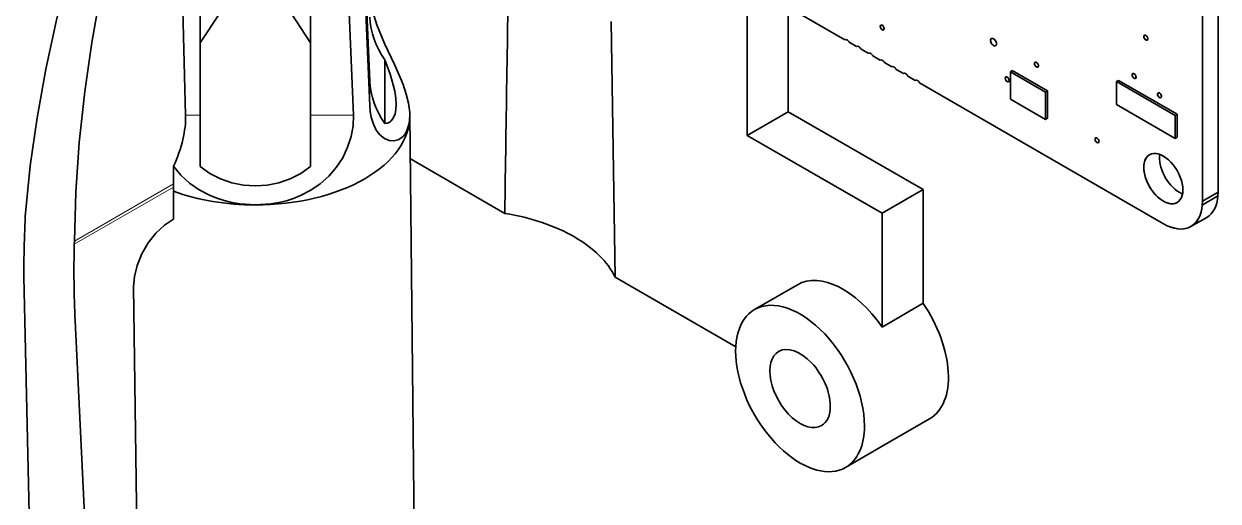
# Model space of a CAD drawing. Extents: x 284 to 1097, y 96 to 774.
# Drawn here: x 697.13 to 740.39, y 662.22 to 679.49 of the extents above; entities that cross this region are included whole.
import ezdxf

# ---------------------------------------------------------------- set-up
doc = ezdxf.new("R2010")
doc.units = 0

msp = doc.modelspace()

# ---------------------------------------------------------------- linework, layer by layer
at = {"color": 7, "lineweight": 35, "ltscale": 0.337195}
msp.add_line((709.661, 677.423), (709.07, 690.898), dxfattribs=at)
at = {"color": 7, "lineweight": 35, "ltscale": 0.351497}
msp.add_line((709.059, 690.575), (709.661, 676.528), dxfattribs=at)
at = {"color": 7, "lineweight": 35, "ltscale": 0.345399}
for p, q in [((703.518, 676.185), (703.518, 690.001)), ((707.518, 676.185), (707.518, 690.001))]:
    msp.add_line(p, q, dxfattribs=at)
at = {"color": 7, "lineweight": 35, "ltscale": 0.351964}
msp.add_line((708.5, 690.253), (709.067, 676.185), dxfattribs=at)
at = {"color": 7, "lineweight": 35, "ltscale": 0.334859}
msp.add_line((702.623, 689.575), (702.99, 676.185), dxfattribs=at)
at = {"color": 7, "lineweight": 35, "ltscale": 0.279117}
msp.add_line((723.335, 675.453), (723.335, 686.618), dxfattribs=at)
at = {"color": 7, "lineweight": 35, "ltscale": 0.236252}
msp.add_line((724.82, 676.311), (724.82, 685.761), dxfattribs=at)
at = {"color": 7, "lineweight": 35, "ltscale": 0.250812}
for p, q in [((739.821, 683.106), (739.821, 673.073)), ((739.821, 683.106), (739.821, 673.073)), ((740.39, 683.434), (740.39, 673.402))]:
    msp.add_line(p, q, dxfattribs=at)
at = {"color": 7, "lineweight": 35, "ltscale": 0.05921}
msp.add_line((726.871, 678.917), (724.82, 680.101), dxfattribs=at)
msp.add_line((726.871, 678.917), (724.82, 680.101), dxfattribs=at)
at = {"color": 7, "lineweight": 35, "ltscale": 0.032156}
for p, q in [((703.518, 678.8), (704.225, 679.875)), ((707.518, 678.8), (706.811, 679.875))]:
    msp.add_line(p, q, dxfattribs=at)
at = {"color": 7, "lineweight": 35, "ltscale": 0.231439}
msp.add_line((718.409, 679.581), (718.547, 670.324), dxfattribs=at)
at = {"color": 7, "lineweight": 35, "ltscale": 0.111729}
msp.add_line((703.518, 678.8), (703.518, 674.331), dxfattribs=at)
at = {"color": 7, "lineweight": 35, "ltscale": 0.000604319}
for p, q in [((726.962, 678.905), (726.941, 678.917)), ((726.962, 678.905), (726.941, 678.917)), ((727.386, 678.66), (727.365, 678.672)), ((727.386, 678.66), (727.365, 678.672)), ((727.81, 678.415), (727.789, 678.427)), ((727.81, 678.415), (727.789, 678.427)), ((728.234, 678.17), (728.214, 678.182)), ((728.234, 678.17), (728.214, 678.182)), ((728.659, 677.925), (728.638, 677.938)), ((728.659, 677.925), (728.638, 677.938)), ((729.083, 677.68), (729.062, 677.693)), ((729.083, 677.68), (729.062, 677.693)), ((729.507, 677.436), (729.486, 677.448)), ((729.507, 677.436), (729.486, 677.448))]:
    msp.add_line(p, q, dxfattribs=at)
at = {"color": 7, "lineweight": 35, "ltscale": 0.007643}
for p, q in [((727.296, 678.672), (727.031, 678.824)), ((727.296, 678.672), (727.031, 678.824)), ((727.72, 678.427), (727.455, 678.579)), ((727.72, 678.427), (727.455, 678.579)), ((729.417, 677.447), (729.152, 677.6)), ((729.417, 677.447), (729.152, 677.6))]:
    msp.add_line(p, q, dxfattribs=at)
at = {"color": 7, "lineweight": 35, "ltscale": 0.007642}
for p, q in [((728.144, 678.182), (727.88, 678.335)), ((728.144, 678.182), (727.88, 678.335)), ((728.568, 677.937), (728.304, 678.09)), ((728.568, 677.937), (728.304, 678.09)), ((728.993, 677.692), (728.728, 677.845)), ((728.993, 677.692), (728.728, 677.845))]:
    msp.add_line(p, q, dxfattribs=at)
at = {"color": 7, "lineweight": 35, "ltscale": 0.057736}
msp.add_line((710.209, 678.195), (710.209, 675.885), dxfattribs=at)
at = {"color": 7, "lineweight": 13, "ltscale": 0.02236}
msp.add_line((709.661, 677.423), (709.661, 676.528), dxfattribs=at)
at = {"color": 7, "lineweight": 35, "ltscale": 0.002041}
for p, q in [((732.864, 677.758), (732.934, 677.799)), ((738.833, 676.177), (738.904, 676.218)), ((738.833, 675.347), (738.904, 675.388))]:
    msp.add_line(p, q, dxfattribs=at)
at = {"color": 7, "lineweight": 35, "ltscale": 0.036676}
for p, q in [((734.134, 677.025), (732.864, 677.758)), ((732.864, 676.765), (734.134, 676.031))]:
    msp.add_line(p, q, dxfattribs=at)
at = {"color": 7, "lineweight": 35, "ltscale": 0.024838}
for p, q in [((732.864, 677.758), (732.864, 676.765)), ((734.134, 676.031), (734.134, 677.025)), ((734.205, 677.065), (734.205, 676.072))]:
    msp.add_line(p, q, dxfattribs=at)
at = {"color": 7, "lineweight": 35, "ltscale": 0.036678}
msp.add_line((732.934, 677.799), (734.205, 677.065), dxfattribs=at)
at = {"color": 7, "lineweight": 35, "ltscale": 0.002042}
for p, q in [((736.714, 677.401), (736.785, 677.442)), ((734.134, 677.025), (734.205, 677.065)), ((734.134, 676.031), (734.205, 676.072))]:
    msp.add_line(p, q, dxfattribs=at)
at = {"color": 7, "lineweight": 35, "ltscale": 0.061171}
msp.add_line((736.785, 677.442), (738.904, 676.218), dxfattribs=at)
at = {"color": 7, "lineweight": 35, "ltscale": 0.254894}
msp.add_line((738.406, 672.257), (729.577, 677.355), dxfattribs=at)
msp.add_line((738.406, 672.257), (729.577, 677.355), dxfattribs=at)
at = {"color": 7, "lineweight": 35, "ltscale": 0.061173}
for p, q in [((738.833, 676.177), (736.714, 677.401)), ((736.714, 676.571), (738.833, 675.347))]:
    msp.add_line(p, q, dxfattribs=at)
at = {"color": 7, "lineweight": 35, "ltscale": 0.020755}
for p, q in [((736.714, 677.401), (736.714, 676.571)), ((738.833, 675.347), (738.833, 676.177)), ((738.904, 676.218), (738.904, 675.388))]:
    msp.add_line(p, q, dxfattribs=at)
at = {"color": 7, "lineweight": 13, "ltscale": 0.013208}
msp.add_line((703.518, 676.185), (702.99, 676.185), dxfattribs=at)
at = {"color": 7, "lineweight": 35, "ltscale": 0.046356}
for p, q in [((703.518, 674.331), (703.518, 676.185)), ((707.518, 674.331), (707.518, 676.185))]:
    msp.add_line(p, q, dxfattribs=at)
at = {"color": 7, "lineweight": 13, "ltscale": 0.038728}
msp.add_line((707.518, 676.185), (709.067, 676.185), dxfattribs=at)
at = {"color": 7, "lineweight": 35, "ltscale": 0.002867}
msp.add_line((711.114, 676.286), (711.118, 676.171), dxfattribs=at)
at = {"color": 7, "lineweight": 35, "ltscale": 5.80637e-05}
msp.add_line((711.114, 676.286), (711.115, 676.284), dxfattribs=at)
at = {"color": 7, "lineweight": 35}
for p, q in [((711.118, 676.19), (711.398, 648.594)), ((697.141, 669.81), (697.655, 646.688)), ((701.378, 649.493), (701.109, 669.969)), ((698.988, 668.744), (700.129, 645.259))]:
    msp.add_line(p, q, dxfattribs=at)
at = {"color": 7, "lineweight": 35, "ltscale": 0.042866}
for p, q in [((724.82, 676.311), (723.335, 675.453)), ((729.702, 673.492), (728.217, 672.635))]:
    msp.add_line(p, q, dxfattribs=at)
at = {"color": 7, "lineweight": 35, "ltscale": 0.140921}
for p, q in [((724.82, 676.311), (729.702, 673.492)), ((728.217, 672.635), (723.335, 675.453))]:
    msp.add_line(p, q, dxfattribs=at)
at = {"color": 7, "lineweight": 35, "ltscale": 0.098705}
msp.add_line((711.134, 674.604), (714.553, 672.63), dxfattribs=at)
at = {"color": 7, "lineweight": 35, "ltscale": 0.015979}
msp.add_line((702.554, 673.697), (702.554, 674.336), dxfattribs=at)
at = {"color": 7, "lineweight": 13, "ltscale": 0.103736}
msp.add_line((702.553, 673.585), (698.959, 671.511), dxfattribs=at)
at = {"color": 7, "lineweight": 13, "ltscale": 0.103725}
msp.add_line((702.554, 673.697), (698.961, 671.622), dxfattribs=at)
at = {"color": 7, "lineweight": 35, "ltscale": 0.00388}
msp.add_line((702.548, 673.43), (702.553, 673.585), dxfattribs=at)
at = {"color": 7, "lineweight": 35, "ltscale": 0.002777}
msp.add_line((702.554, 673.697), (702.553, 673.585), dxfattribs=at)
at = {"color": 7, "lineweight": 35, "ltscale": 0.025242}
msp.add_line((702.557, 672.421), (702.548, 673.43), dxfattribs=at)
at = {"color": 7, "lineweight": 35, "ltscale": 0.102943}
msp.add_line((729.702, 673.492), (729.702, 669.375), dxfattribs=at)
at = {"color": 7, "lineweight": 35, "ltscale": 0.016432}
for p, q in [((739.815, 672.934), (740.384, 673.263)), ((739.821, 673.073), (740.39, 673.402))]:
    msp.add_line(p, q, dxfattribs=at)
at = {"color": 7, "lineweight": 35, "ltscale": 0.003483}
for p, q in [((740.39, 673.402), (740.384, 673.263)), ((739.821, 673.073), (739.815, 672.934)), ((739.821, 673.073), (739.815, 672.934))]:
    msp.add_line(p, q, dxfattribs=at)
at = {"color": 7, "lineweight": 35, "ltscale": 0.002713}
msp.add_line((697.185, 672.535), (697.192, 672.643), dxfattribs=at)
at = {"color": 7, "lineweight": 35, "ltscale": 0.001016}
msp.add_line((702.557, 672.421), (702.521, 672.402), dxfattribs=at)
at = {"color": 7, "lineweight": 35, "ltscale": 0.102945}
msp.add_line((728.217, 672.635), (728.217, 668.517), dxfattribs=at)
at = {"color": 7, "lineweight": 35, "ltscale": 0.016434}
msp.add_line((739.406, 672.158), (739.976, 672.486), dxfattribs=at)
at = {"color": 7, "lineweight": 35, "ltscale": 0.002782}
msp.add_line((698.959, 671.511), (698.961, 671.622), dxfattribs=at)
at = {"color": 7, "lineweight": 35, "ltscale": 0.126197}
msp.add_line((718.547, 670.324), (722.918, 667.8), dxfattribs=at)
at = {"color": 7, "lineweight": 35, "ltscale": 0.044906}
msp.add_line((725.153, 670.048), (723.597, 669.15), dxfattribs=at)
at = {"color": 7, "lineweight": 35, "ltscale": 0.042867}
msp.add_line((729.702, 669.375), (728.217, 668.517), dxfattribs=at)
at = {"color": 7, "lineweight": 35, "ltscale": 0.042864}
msp.add_line((728.453, 664.333), (729.938, 665.19), dxfattribs=at)
at = {"color": 7, "lineweight": 35, "ltscale": 0.04491}
msp.add_line((728.453, 664.333), (726.897, 663.435), dxfattribs=at)
at = {"color": 7, "lineweight": 35}
for points in [[(699.241, 683.127), (698.74, 681.342), (698.299, 679.572), (697.929, 677.854), (697.609, 676.086), (697.363, 674.347), (697.192, 672.643)], [(700.312, 682.509), (699.923, 680.659), (699.596, 678.823), (699.338, 677.04), (699.138, 675.203), (699.012, 673.395), (698.961, 671.622)], [(709.661, 680.627), (709.707, 680.223), (709.807, 679.802), (709.917, 679.461), (710.196, 678.78), (710.552, 678.015), (710.771, 677.529), (710.866, 677.293), (710.985, 676.95), (711.069, 676.621), (711.114, 676.286)], [(710.209, 678.195), (710.396, 677.665), (710.474, 677.413), (710.564, 677.054), (710.604, 676.803), (710.618, 676.572)], [(710.209, 675.885), (710.286, 675.893), (710.358, 675.921), (710.43, 675.974), (710.492, 676.048), (710.577, 676.239), (710.608, 676.396), (710.618, 676.572)], [(709.067, 676.185), (709.054, 675.806), (708.984, 675.415), (708.859, 675.025), (708.68, 674.647), (708.45, 674.291), (708.18, 673.977), (707.869, 673.701), (707.525, 673.466), (707.154, 673.274), (706.903, 673.173), (706.645, 673.091), (706.364, 673.023), (706.078, 672.975), (705.518, 672.938)], [(709.661, 676.528), (709.679, 676.314), (709.715, 676.111), (709.791, 675.863), (709.897, 675.648), (710.029, 675.474), (710.189, 675.342), (710.361, 675.269), (710.533, 675.255), (710.695, 675.298), (710.784, 675.349), (710.865, 675.417), (710.944, 675.513), (711.009, 675.627), (711.091, 675.879), (711.118, 676.171)], [(702.554, 674.336), (702.823, 674.012), (703.134, 673.726), (703.481, 673.483), (703.856, 673.285), (704.116, 673.18), (704.382, 673.094), (704.663, 673.025), (704.949, 672.976), (705.518, 672.938)], [(703.518, 674.331), (703.869, 674.079), (704.254, 673.881), (704.663, 673.74), (705.087, 673.655), (705.518, 673.627)], [(707.518, 674.331), (707.167, 674.079), (706.782, 673.881), (706.373, 673.74), (705.948, 673.655), (705.518, 673.627)], [(702.521, 672.402), (702.225, 672.206), (701.916, 671.916), (701.638, 671.563), (701.408, 671.166), (701.237, 670.745), (701.139, 670.347), (701.109, 669.969)]]:
    msp.add_lwpolyline(points, dxfattribs=at)
for centre, radius, start, end in [((11402.64, 515.602), 10689.241, 179.1030646, 179.1582798), ((733.579, 670.587), 36.446, 176.9365, 181.2216), ((735.941, 670.51), 36.995, 178.4496, 182.7356)]:
    msp.add_arc(centre, radius, start, end, dxfattribs=at)
for centre, major_axis, ratio, start_param, end_param in [((713.658, 679.849), (4, 0), 0.816497, 3.177373, 3.672766), ((728.224, 679.36), (0.05, -0.0866), 0.57735, 3.141593, 5.497787), ((728.224, 679.36), (0.05, -0.0866), 0.57735, 2.356194, 5.497787), ((728.224, 679.36), (0.05, -0.0866), 0.57735, 6.283185, 9.424778), ((728.224, 679.36), (0.05, -0.0866), 0.57735, 5.497787, 8.63938), ((728.224, 679.36), (0.05, -0.0866), 0.57735, 5.497787, 6.283185), ((726.951, 678.789), (0.075, -0.131), 0.57735, 2.454378, 3.201563), ((726.951, 678.789), (0.075, -0.131), 0.57735, 2.454378, 3.201563), ((726.951, 678.789), (0.075, -0.131), 0.57735, 1.510826, 2.258011), ((726.951, 678.789), (0.075, -0.131), 0.57735, 1.510826, 2.258011), ((732.255, 678.83), (0.075, -0.13), 0.57735, 3.141593, 5.497787), ((732.255, 678.83), (0.075, -0.13), 0.57735, 2.356194, 5.497787), ((732.255, 678.83), (0.075, -0.13), 0.57735, 0, 3.141593), ((732.255, 678.83), (0.075, -0.13), 0.57735, 5.497787, 8.63938), ((732.255, 678.83), (0.075, -0.13), 0.57735, 5.497787, 6.283185), ((737.77, 678.993), (0.05, -0.0866), 0.57735, 3.141593, 5.497787), ((737.77, 678.993), (0.05, -0.0866), 0.57735, 2.356194, 5.497787), ((737.77, 678.993), (0.05, -0.0866), 0.57735, 6.283185, 9.424778), ((737.77, 678.993), (0.05, -0.0866), 0.57735, 5.497787, 8.63938), ((737.77, 678.993), (0.05, -0.0866), 0.57735, 5.497787, 6.283185), ((727.375, 678.544), (0.075, -0.131), 0.57735, 2.454378, 3.201563), ((727.375, 678.544), (0.075, -0.131), 0.57735, 2.454378, 3.201563), ((727.375, 678.544), (0.075, -0.131), 0.57735, 1.510826, 2.258011), ((727.375, 678.544), (0.075, -0.131), 0.57735, 1.510826, 2.258011), ((727.8, 678.299), (0.075, -0.131), 0.57735, 2.454378, 3.201563), ((727.8, 678.299), (0.075, -0.131), 0.57735, 2.454378, 3.201563), ((727.8, 678.299), (0.075, -0.131), 0.57735, 1.510826, 2.258011), ((727.8, 678.299), (0.075, -0.131), 0.57735, 1.510826, 2.258011), ((728.224, 678.054), (0.075, -0.131), 0.57735, 2.454378, 3.201563), ((728.224, 678.054), (0.075, -0.131), 0.57735, 2.454378, 3.201563), ((728.224, 678.054), (0.075, -0.131), 0.57735, 1.510826, 2.258011), ((728.224, 678.054), (0.075, -0.131), 0.57735, 1.510826, 2.258011), ((728.648, 677.809), (0.075, -0.131), 0.57735, 2.454378, 3.201563), ((728.648, 677.809), (0.075, -0.131), 0.57735, 2.454378, 3.201563), ((728.648, 677.809), (0.075, -0.131), 0.57735, 1.510826, 2.258011), ((728.648, 677.809), (0.075, -0.131), 0.57735, 1.510826, 2.258011), ((733.81, 678.013), (0.05, -0.0866), 0.57735, 3.141593, 5.497787), ((733.81, 678.013), (0.05, -0.0866), 0.57735, 2.356194, 5.497787), ((733.81, 678.013), (0.05, -0.0866), 0.57735, 6.283185, 9.424778), ((733.81, 678.013), (0.05, -0.0866), 0.57735, 5.497787, 8.63938), ((733.81, 678.013), (0.05, -0.0866), 0.57735, 5.497787, 6.283185), ((713.658, 677.54), (4, 0), 0.816497, 3.177373, 3.672766), ((729.073, 677.564), (0.075, -0.131), 0.57735, 2.454378, 3.201563), ((729.073, 677.564), (0.075, -0.131), 0.57735, 2.454378, 3.201563), ((729.073, 677.564), (0.075, -0.131), 0.57735, 1.510826, 2.258011), ((729.073, 677.564), (0.075, -0.131), 0.57735, 1.510826, 2.258011), ((729.497, 677.319), (0.075, -0.131), 0.57735, 2.454378, 3.201563), ((729.497, 677.319), (0.075, -0.131), 0.57735, 2.454378, 3.201563), ((729.497, 677.319), (0.075, -0.131), 0.57735, 1.510826, 2.258011), ((729.497, 677.319), (0.075, -0.131), 0.57735, 1.510826, 2.258011), ((732.75, 677.482), (0.05, -0.0866), 0.57735, 3.141593, 5.497787), ((732.75, 677.482), (0.05, -0.0866), 0.57735, 2.356194, 5.497787), ((732.75, 677.482), (0.05, -0.0866), 0.57735, 6.283185, 9.424778), ((732.75, 677.482), (0.05, -0.0866), 0.57735, 5.497787, 8.63938), ((737.346, 677.605), (0.05, -0.0866), 0.57735, 3.141593, 5.497787), ((737.346, 677.605), (0.05, -0.0866), 0.57735, 2.356194, 5.497787), ((737.346, 677.605), (0.05, -0.0866), 0.57735, 6.283185, 9.424778), ((737.346, 677.605), (0.05, -0.0866), 0.57735, 5.497787, 8.63938), ((737.346, 677.605), (0.05, -0.0866), 0.57735, 5.497787, 6.283185), ((732.75, 677.482), (0.05, -0.0866), 0.57735, 5.497787, 6.283185), ((738.265, 676.911), (0.05, -0.0866), 0.57735, 3.141593, 5.497787), ((738.265, 676.911), (0.05, -0.0866), 0.57735, 2.356194, 5.497787), ((738.265, 676.911), (0.05, -0.0866), 0.57735, 0, 3.141593), ((738.265, 676.911), (0.05, -0.0866), 0.57735, 5.497787, 8.63938), ((738.265, 676.911), (0.05, -0.0866), 0.57735, 5.497787, 6.283185), ((698.987, 673.996), (3.502, 3.493), 0.555494, 5.305641, 5.800121), ((705.518, 676.171), (5.6, 0), 0.57735, 5.497787, 6.283185), ((705.518, 676.171), (-5.6, 0), 0.57735, 3.147452, 3.176329), ((705.518, 676.171), (-5.6, 0), 0.57735, 3.141593, 3.147452), ((733.881, 676.258), (0.05, -0.0866), 0.57735, 5.319048, 5.497787), ((733.881, 676.258), (0.05, -0.0866), 0.57735, 5.319048, 5.497787), ((733.881, 676.258), (0.05, -0.0866), 0.57735, 5.497787, 5.677356), ((733.881, 676.258), (0.05, -0.0866), 0.57735, 5.497787, 5.677356), ((736.002, 675.278), (0.05, -0.0866), 0.57735, 3.141593, 5.497787), ((736.002, 675.278), (0.05, -0.0866), 0.57735, 2.356194, 5.497787), ((736.002, 675.278), (0.05, -0.0866), 0.57735, 6.283185, 9.424778), ((736.002, 675.278), (0.05, -0.0866), 0.57735, 5.497787, 8.63938), ((736.002, 675.278), (0.05, -0.0866), 0.57735, 5.497787, 6.283185), ((738.406, 673.89), (0.5, -0.866), 0.57735, 2.356194, 5.497787), ((738.406, 673.89), (0.5, -0.866), 0.57735, 6.283185, 9.424778), ((738.406, 673.89), (0.5, -0.866), 0.57735, 3.141593, 5.497787), ((738.976, 674.218), (0.5, -0.866), 0.57735, 3.746422, 5.497787), ((738.406, 673.89), (0.5, -0.866), 0.57735, 5.497787, 8.63938), ((705.518, 676.171), (-5.6, 0), 0.57735, 1.570796, 2.356194), ((705.518, 676.171), (5.6, 0), 0.57735, 4.153472, 4.712389), ((738.976, 674.218), (-0.5, 0.866), 0.57735, 2.356194, 2.536765), ((738.976, 674.219), (1, -1.732), 0.57735, 6.283185, 6.98132), ((738.406, 673.89), (0.5, -0.866), 0.57735, 5.497787, 6.283185), ((738.406, 673.89), (1, -1.732), 0.57735, 5.49779, 6.98132), ((738.406, 673.89), (1, -1.732), 0.57735, 6.283185, 6.98132), ((713.014, 669.436), (5.742, 0), 0.57735, 0.785398, 1.299492), ((738.406, 673.89), (1, -1.732), 0.57735, 5.49779, 6.283185), ((713.014, 669.436), (5.742, 0), 0.57735, 0.271305, 0.785398), ((726.803, 667.191), (-1.65, 2.858), 0.57735, 4.846688, 6.283185), ((725.247, 666.292), (-1.65, 2.858), 0.57735, 3.926991, 6.283185), ((728.288, 668.048), (1.65, -2.858), 0.57735, 6.283185, 7.988281), ((725.247, 666.292), (-1.65, 2.858), 0.57735, 6.283185, 9.424778), ((725.247, 666.292), (-0.775, 1.342), 0.57735, 6.283185, 9.424778), ((725.247, 666.292), (-0.775, 1.342), 0.57735, 3.926991, 6.283185), ((725.247, 666.292), (-0.775, 1.342), 0.57735, 3.141593, 3.926991), ((725.247, 666.292), (-1.65, 2.858), 0.57735, 3.141593, 3.926991)]:
    msp.add_ellipse(centre, major_axis=major_axis, ratio=ratio, start_param=start_param, end_param=end_param, dxfattribs=at)

doc.saveas('drawing.dxf')
